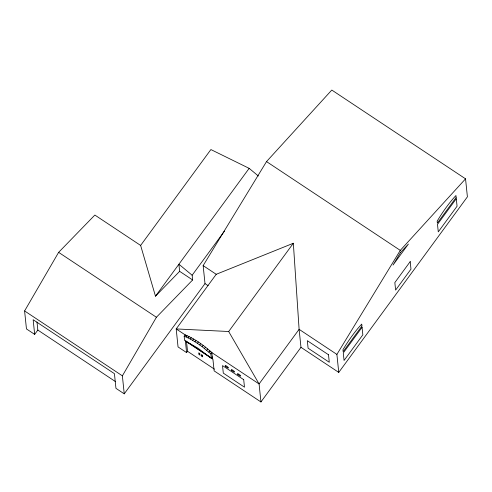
<?xml version="1.0" encoding="UTF-8"?>
<svg xmlns="http://www.w3.org/2000/svg" width="492" height="492" viewBox="0 0 492 492"><rect width="100%" height="100%" fill="white"/><g stroke="black" fill="none" stroke-linecap="round" stroke-linejoin="round"><path stroke-width="0.74" d="M24.6 310.938L58.628 252.353L94.858 215.053L140.626 245.434L155.484 296.196L179.635 271.332L178.903 264.235L192.144 275.231L192.636 279.96L156.407 317.26L122.379 375.845L124.236 393.84L115.946 388.336L114.427 373.668L33.148 319.714L34.668 334.376L26.457 328.933L24.6 310.938L122.379 375.845M124.236 393.84L205.004 283.613L203.147 265.618L266.523 161.591L331.793 90.048L465.543 178.836L467.4 196.831L338.754 372.401L300.975 347.321L299.111 329.326L293.337 243.257L216.222 274.296L176.191 328.927L178.049 346.922L186.591 352.592L187.532 351.3L186.48 341.116M338.754 372.401L336.897 354.406L400.273 250.379L465.543 178.836M34.668 334.376L37.829 330.058L36.998 321.989M140.626 245.434L210.883 149.556L249.155 168.35L258.374 176.001M155.484 296.196L249.155 168.35M192.144 275.231L224.463 231.135M212.273 356.872L211.296 358.201L197.833 348.115L184.629 340.495L184.186 336.214L185.158 334.886C195.096 338.951 203.909 345.421 211.831 352.586L212.47 358.785L185.804 341.079M184.186 336.214L186.068 336.977L187.04 335.642M186.068 336.977L188.11 337.924L189.088 336.589M188.11 337.924L190.287 339.049L191.265 337.715M190.287 339.049L192.575 340.329L193.553 338.994M192.575 340.329L194.937 341.756L195.908 340.421M194.937 341.756L197.335 343.299L198.313 341.971M197.335 343.299L199.752 344.953L200.73 343.619M211.296 358.201L210.853 353.92L202.144 346.682L203.116 345.347M204.481 348.465L205.453 347.137M206.732 350.286L207.71 348.951M208.866 352.112L209.844 350.778M210.853 353.92L211.831 352.586M186.431 335.728L176.191 328.927L228.675 331.51L293.337 243.257M186.591 352.592L185.386 340.95L212.919 359.228L214.125 370.87L260.945 401.952L300.975 347.321M266.523 161.591L400.273 250.379M203.147 265.618L216.222 274.296M336.897 354.406L299.111 329.326L259.081 383.957L260.945 401.952M205.004 283.613L208.116 285.68M179.635 271.332L192.636 279.96M209.924 351.325L259.081 383.957L228.675 331.51M58.628 252.353L156.407 317.26M187.532 351.3L214.426 369.154M37.829 330.058L115.269 381.466M199.752 344.953L202.144 346.682M202.206 356.091L202.132 355.415L202.544 355.329L201.376 354.554L201.935 355.913M199.58 354.351L199.512 353.674L199.918 353.588L198.756 352.813L199.309 354.172M400.494 252.531L393.028 265.04L408.385 244.075L400.494 252.531M361.94 326.018L343.145 351.663L342.949 349.751A34.139 6.673 -56.4 0 1 361.737 324.105L361.94 326.018M456.158 197.427L437.363 223.079L437.167 221.16A34.139 6.673 -56.4 0 1 455.961 195.515L456.158 197.427M362.069 327.297L343.281 352.942L344.056 360.464L362.844 334.818L362.069 327.297M410.199 261.615L394.836 282.58L395.617 290.096L410.974 269.13L410.199 261.615M456.287 198.713L437.499 224.358L438.274 231.873L457.068 206.228L456.287 198.713M200.072 355.033L198.873 353.988L200.072 355.033M202.692 356.774L201.499 355.728L202.692 356.774M328.502 354.75L307.322 340.692L308.097 348.207L329.283 362.272L328.502 354.75M243.706 379.664L222.519 365.599L223.3 373.121L244.481 387.179L243.706 379.664M237.925 374.547A2.011 0.455 36.2 0 0 240.65 376.103A2.011 0.455 36.2 0 0 238.558 374.037A2.011 0.455 36.2 0 0 237.925 374.547M225.693 366.429A2.011 0.455 36.2 0 0 228.411 367.985A2.011 0.455 36.2 0 0 226.326 365.919A2.011 0.455 36.2 0 0 225.693 366.429M231.812 370.488A2.011 0.455 36.2 0 0 234.53 372.044A2.011 0.455 36.2 0 0 232.445 369.978A2.011 0.455 36.2 0 0 231.812 370.488"/></g></svg>
